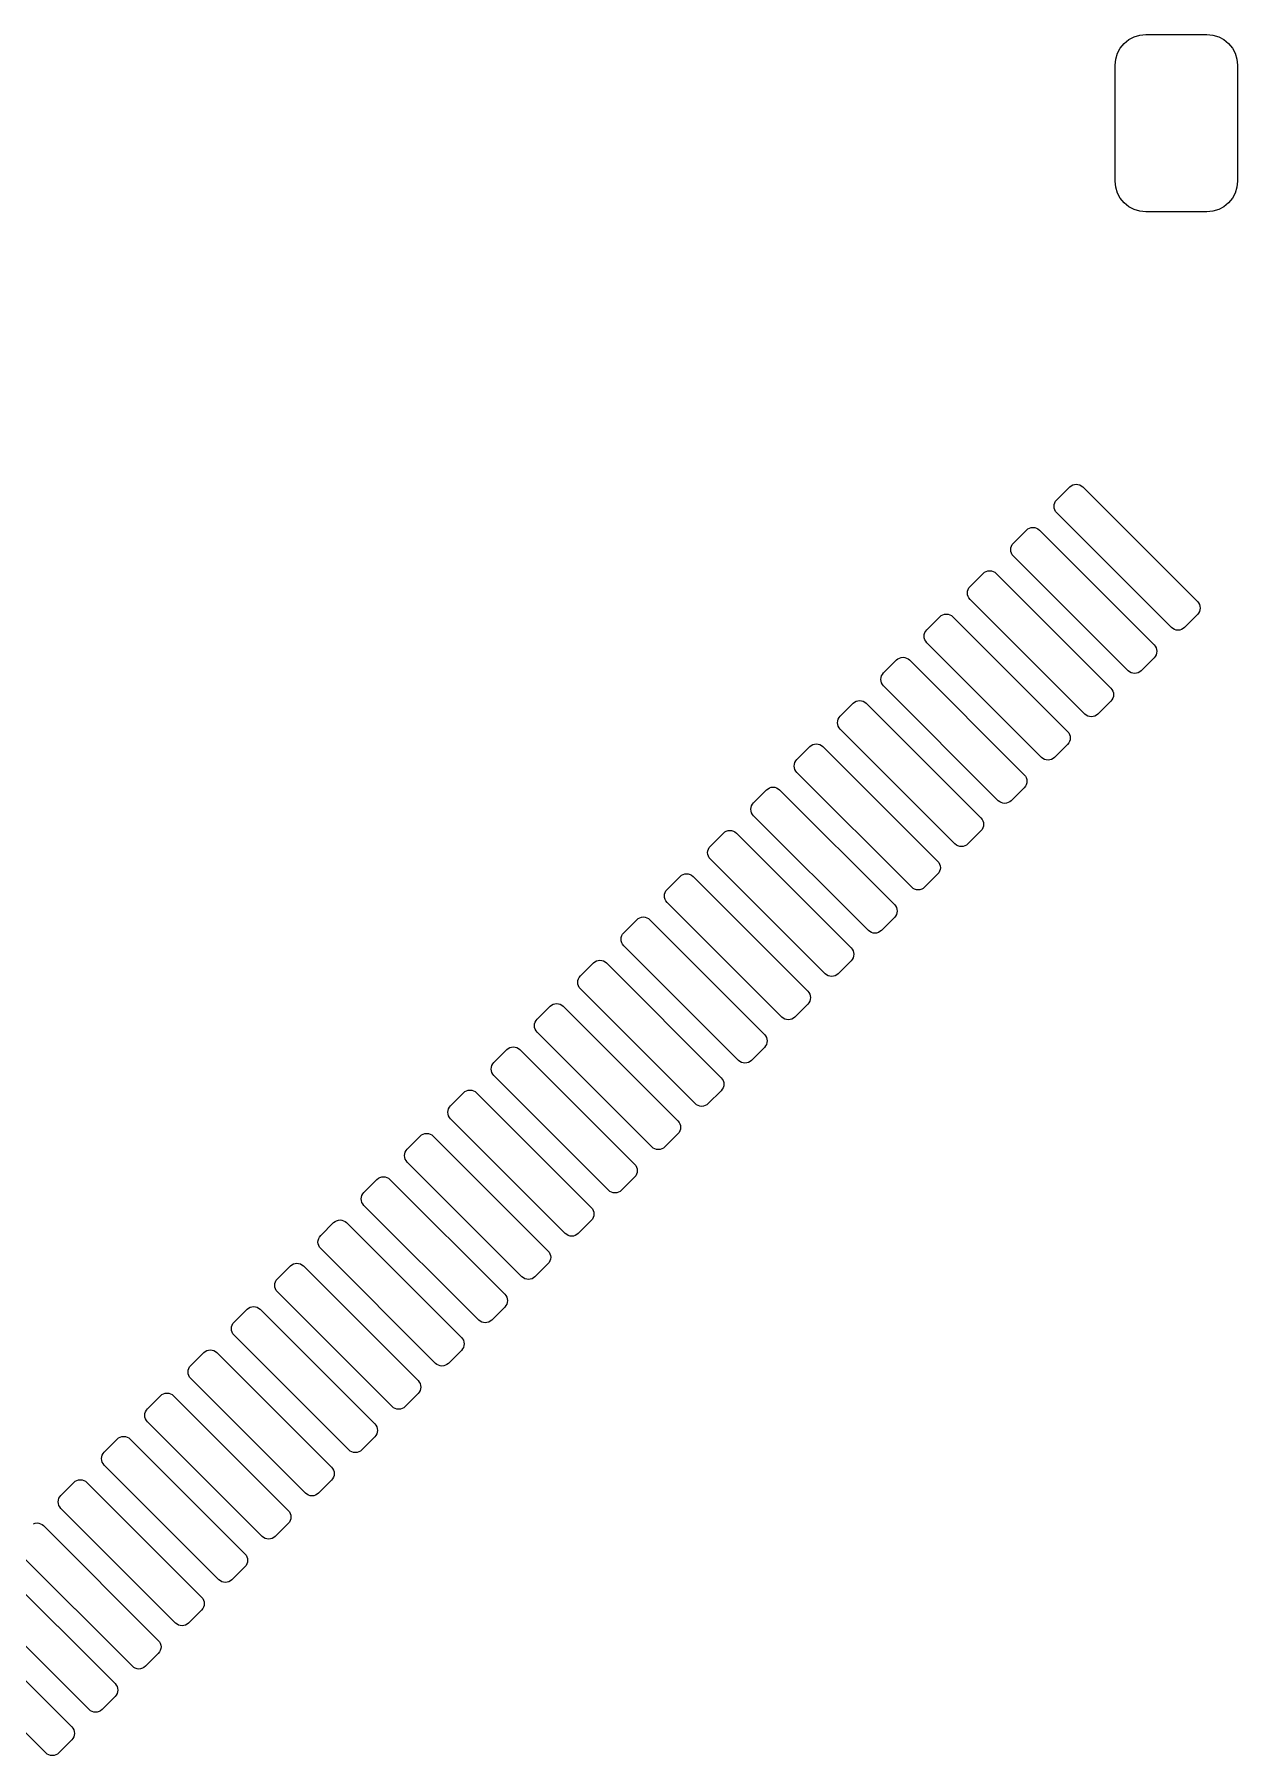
# Model space of a CAD drawing. Extents: x -21.7 to 6.2, y -6.5 to -0.8.
# Drawn here: x 3.935 to 4.322, y -1.985 to -1.431 of the extents above; entities that cross this region are included whole.
import ezdxf

# ---------------------------------------------------------------- set-up
doc = ezdxf.new("R2010")
doc.units = 0
doc.header["$MEASUREMENT"] = 0
doc.layers.add('BLACK', color=7, linetype='Continuous')

msp = doc.modelspace()

# ---------------------------------------------------------------- linework, layer by layer
at = {"layer": 'BLACK', "linetype": 'Continuous'}
for p, q in [((4.2858, -1.43434), (4.28729, -1.43312)), ((4.28729, -1.43312), (4.28899, -1.43221)), ((4.28899, -1.43221), (4.29084, -1.43165)), ((4.29084, -1.43165), (4.29276, -1.43146)), ((4.29276, -1.43146), (4.31244, -1.43146)), ((4.31244, -1.43146), (4.31436, -1.43165)), ((4.31436, -1.43165), (4.31621, -1.43221)), ((4.31621, -1.43221), (4.31791, -1.43312)), ((4.31791, -1.43312), (4.3194, -1.43434)), ((4.2831, -1.43938), (4.28366, -1.43753)), ((4.28366, -1.43753), (4.28457, -1.43583)), ((4.28457, -1.43583), (4.2858, -1.43434)), ((4.3194, -1.43434), (4.32062, -1.43583)), ((4.32062, -1.43583), (4.32153, -1.43753)), ((4.32153, -1.43753), (4.32209, -1.43938)), ((4.28291, -1.4413), (4.2831, -1.43938)), ((4.28291, -1.4787), (4.28291, -1.4413)), ((4.32209, -1.43938), (4.32228, -1.4413)), ((4.32228, -1.4413), (4.32228, -1.4787)), ((4.2831, -1.48062), (4.28291, -1.4787)), ((4.28366, -1.48247), (4.2831, -1.48062)), ((4.28457, -1.48417), (4.28366, -1.48247)), ((4.32153, -1.48247), (4.32062, -1.48417)), ((4.32209, -1.48062), (4.32153, -1.48247)), ((4.32228, -1.4787), (4.32209, -1.48062)), ((4.2858, -1.48566), (4.28457, -1.48417)), ((4.28729, -1.48688), (4.2858, -1.48566)), ((4.28899, -1.48779), (4.28729, -1.48688)), ((4.29084, -1.48835), (4.28899, -1.48779)), ((4.29276, -1.48854), (4.29084, -1.48835)), ((4.31244, -1.48854), (4.29276, -1.48854)), ((4.31436, -1.48835), (4.31244, -1.48854)), ((4.31621, -1.48779), (4.31436, -1.48835)), ((4.31791, -1.48688), (4.31621, -1.48779)), ((4.3194, -1.48566), (4.31791, -1.48688)), ((4.32062, -1.48417), (4.3194, -1.48566)), ((4.26414, -1.58114), (4.26831, -1.57696)), ((4.26831, -1.57696), (4.26876, -1.57659)), ((4.26876, -1.57659), (4.26927, -1.57632)), ((4.26927, -1.57632), (4.26983, -1.57615)), ((4.26983, -1.57615), (4.2704, -1.57609)), ((4.2704, -1.57609), (4.27098, -1.57615)), ((4.27098, -1.57615), (4.27153, -1.57632)), ((4.27153, -1.57632), (4.27204, -1.57659)), ((4.27204, -1.57659), (4.27249, -1.57696)), ((4.27249, -1.57696), (4.30938, -1.61385)), ((4.26327, -1.58322), (4.26333, -1.58265)), ((4.26333, -1.58265), (4.2635, -1.58209)), ((4.2635, -1.58209), (4.26377, -1.58158)), ((4.26377, -1.58158), (4.26414, -1.58114)), ((4.26333, -1.5838), (4.26327, -1.58322)), ((4.2635, -1.58435), (4.26333, -1.5838)), ((4.26377, -1.58486), (4.2635, -1.58435)), ((4.26414, -1.58531), (4.26377, -1.58486)), ((4.30103, -1.6222), (4.26414, -1.58531)), ((4.25022, -1.59505), (4.2544, -1.59088)), ((4.2544, -1.59088), (4.25484, -1.59051)), ((4.25484, -1.59051), (4.25535, -1.59024)), ((4.25535, -1.59024), (4.25591, -1.59007)), ((4.25591, -1.59007), (4.25648, -1.59001)), ((4.25648, -1.59001), (4.25706, -1.59007)), ((4.25706, -1.59007), (4.25761, -1.59024)), ((4.25761, -1.59024), (4.25812, -1.59051)), ((4.25812, -1.59051), (4.25857, -1.59088)), ((4.25857, -1.59088), (4.29546, -1.62777)), ((4.24935, -1.59714), (4.24941, -1.59657)), ((4.24941, -1.59772), (4.24935, -1.59714)), ((4.24941, -1.59657), (4.24958, -1.59601)), ((4.24958, -1.59827), (4.24941, -1.59772)), ((4.24958, -1.59601), (4.24985, -1.5955)), ((4.24985, -1.59878), (4.24958, -1.59827)), ((4.24985, -1.5955), (4.25022, -1.59505)), ((4.25022, -1.59923), (4.24985, -1.59878)), ((4.28711, -1.63612), (4.25022, -1.59923)), ((4.2363, -1.60897), (4.24048, -1.6048)), ((4.24048, -1.6048), (4.24092, -1.60443)), ((4.24092, -1.60443), (4.24143, -1.60416)), ((4.24143, -1.60416), (4.24199, -1.60399)), ((4.24199, -1.60399), (4.24256, -1.60393)), ((4.24256, -1.60393), (4.24314, -1.60399)), ((4.24314, -1.60399), (4.24369, -1.60416)), ((4.24369, -1.60416), (4.2442, -1.60443)), ((4.2442, -1.60443), (4.24465, -1.6048)), ((4.24465, -1.6048), (4.28154, -1.64168)), ((4.23544, -1.61106), (4.23549, -1.61049)), ((4.23549, -1.61049), (4.23566, -1.60993)), ((4.23566, -1.60993), (4.23593, -1.60942)), ((4.23593, -1.60942), (4.2363, -1.60897)), ((4.23549, -1.61164), (4.23544, -1.61106)), ((4.23566, -1.61219), (4.23549, -1.61164)), ((4.23593, -1.6127), (4.23566, -1.61219)), ((4.2363, -1.61315), (4.23593, -1.6127)), ((4.27319, -1.65004), (4.2363, -1.61315)), ((4.30938, -1.61385), (4.30974, -1.61429)), ((4.30974, -1.61429), (4.31002, -1.6148)), ((4.31002, -1.6148), (4.31019, -1.61536)), ((4.31019, -1.61536), (4.31024, -1.61593)), ((4.31024, -1.61593), (4.31019, -1.61651)), ((4.22238, -1.62289), (4.22656, -1.61872)), ((4.22656, -1.61872), (4.227, -1.61835)), ((4.227, -1.61835), (4.22751, -1.61808)), ((4.22751, -1.61808), (4.22807, -1.61791)), ((4.22807, -1.61791), (4.22864, -1.61785)), ((4.22864, -1.61785), (4.22922, -1.61791)), ((4.22922, -1.61791), (4.22977, -1.61808)), ((4.22977, -1.61808), (4.23029, -1.61835)), ((4.23029, -1.61835), (4.23073, -1.61872)), ((4.23073, -1.61872), (4.26762, -1.6556)), ((4.30938, -1.61802), (4.3052, -1.6222)), ((4.30974, -1.61757), (4.30938, -1.61802)), ((4.31002, -1.61706), (4.30974, -1.61757)), ((4.31019, -1.61651), (4.31002, -1.61706)), ((4.22152, -1.62498), (4.22157, -1.62441)), ((4.22157, -1.62556), (4.22152, -1.62498)), ((4.22157, -1.62441), (4.22174, -1.62385)), ((4.22174, -1.62611), (4.22157, -1.62556)), ((4.22174, -1.62385), (4.22201, -1.62334)), ((4.22201, -1.62662), (4.22174, -1.62611)), ((4.22201, -1.62334), (4.22238, -1.62289)), ((4.22238, -1.62707), (4.22201, -1.62662)), ((4.25927, -1.66396), (4.22238, -1.62707)), ((4.30147, -1.62256), (4.30103, -1.6222)), ((4.30198, -1.62284), (4.30147, -1.62256)), ((4.30254, -1.62301), (4.30198, -1.62284)), ((4.30311, -1.62306), (4.30254, -1.62301)), ((4.30369, -1.62301), (4.30311, -1.62306)), ((4.30424, -1.62284), (4.30369, -1.62301)), ((4.30475, -1.62256), (4.30424, -1.62284)), ((4.3052, -1.6222), (4.30475, -1.62256)), ((4.20846, -1.63681), (4.21264, -1.63264)), ((4.21264, -1.63264), (4.21308, -1.63227)), ((4.21308, -1.63227), (4.2136, -1.632)), ((4.2136, -1.632), (4.21415, -1.63183)), ((4.21415, -1.63183), (4.21473, -1.63177)), ((4.21473, -1.63177), (4.2153, -1.63183)), ((4.2153, -1.63183), (4.21586, -1.632)), ((4.21586, -1.632), (4.21637, -1.63227)), ((4.21637, -1.63227), (4.21681, -1.63264)), ((4.21681, -1.63264), (4.2537, -1.66952)), ((4.29546, -1.63194), (4.29128, -1.63612)), ((4.29546, -1.62777), (4.29583, -1.62821)), ((4.29583, -1.63149), (4.29546, -1.63194)), ((4.29583, -1.62821), (4.2961, -1.62872)), ((4.2961, -1.63098), (4.29583, -1.63149)), ((4.2961, -1.62872), (4.29627, -1.62928)), ((4.29627, -1.63043), (4.2961, -1.63098)), ((4.29627, -1.62928), (4.29632, -1.62985)), ((4.29632, -1.62985), (4.29627, -1.63043)), ((4.2076, -1.6389), (4.20765, -1.63832)), ((4.20765, -1.63832), (4.20782, -1.63777)), ((4.20782, -1.63777), (4.20809, -1.63726)), ((4.20809, -1.63726), (4.20846, -1.63681)), ((4.28755, -1.63648), (4.28711, -1.63612)), ((4.28806, -1.63676), (4.28755, -1.63648)), ((4.28862, -1.63692), (4.28806, -1.63676)), ((4.28919, -1.63698), (4.28862, -1.63692)), ((4.28977, -1.63692), (4.28919, -1.63698)), ((4.29032, -1.63676), (4.28977, -1.63692)), ((4.29083, -1.63648), (4.29032, -1.63676)), ((4.29128, -1.63612), (4.29083, -1.63648)), ((4.20765, -1.63948), (4.2076, -1.6389)), ((4.20782, -1.64003), (4.20765, -1.63948)), ((4.20809, -1.64054), (4.20782, -1.64003)), ((4.20846, -1.64099), (4.20809, -1.64054)), ((4.24535, -1.67788), (4.20846, -1.64099)), ((4.28154, -1.64168), (4.28191, -1.64213)), ((4.28191, -1.64213), (4.28218, -1.64264)), ((4.28218, -1.64264), (4.28235, -1.6432)), ((4.28235, -1.6432), (4.2824, -1.64377)), ((4.2824, -1.64377), (4.28235, -1.64435)), ((4.19454, -1.65073), (4.19872, -1.64656)), ((4.19872, -1.64656), (4.19917, -1.64619)), ((4.19917, -1.64619), (4.19968, -1.64592)), ((4.19968, -1.64592), (4.20023, -1.64575)), ((4.20023, -1.64575), (4.20081, -1.64569)), ((4.20081, -1.64569), (4.20138, -1.64575)), ((4.20138, -1.64575), (4.20194, -1.64592)), ((4.20194, -1.64592), (4.20245, -1.64619)), ((4.20245, -1.64619), (4.20289, -1.64656)), ((4.20289, -1.64656), (4.23978, -1.68344)), ((4.28154, -1.64586), (4.27736, -1.65004)), ((4.28191, -1.64541), (4.28154, -1.64586)), ((4.28218, -1.6449), (4.28191, -1.64541)), ((4.28235, -1.64435), (4.28218, -1.6449)), ((4.19368, -1.65282), (4.19373, -1.65224)), ((4.19373, -1.6534), (4.19368, -1.65282)), ((4.19373, -1.65224), (4.1939, -1.65169)), ((4.1939, -1.65395), (4.19373, -1.6534)), ((4.1939, -1.65169), (4.19417, -1.65118)), ((4.19417, -1.65446), (4.1939, -1.65395)), ((4.19417, -1.65118), (4.19454, -1.65073)), ((4.19454, -1.65491), (4.19417, -1.65446)), ((4.23143, -1.69179), (4.19454, -1.65491)), ((4.27363, -1.6504), (4.27319, -1.65004)), ((4.27414, -1.65068), (4.27363, -1.6504)), ((4.2747, -1.65084), (4.27414, -1.65068)), ((4.27527, -1.6509), (4.2747, -1.65084)), ((4.27585, -1.65084), (4.27527, -1.6509)), ((4.2764, -1.65068), (4.27585, -1.65084)), ((4.27692, -1.6504), (4.2764, -1.65068)), ((4.27736, -1.65004), (4.27692, -1.6504)), ((4.18062, -1.66465), (4.1848, -1.66048)), ((4.1848, -1.66048), (4.18525, -1.66011)), ((4.18525, -1.66011), (4.18576, -1.65984)), ((4.18576, -1.65984), (4.18631, -1.65967)), ((4.18631, -1.65967), (4.18689, -1.65961)), ((4.18689, -1.65961), (4.18746, -1.65967)), ((4.18746, -1.65967), (4.18802, -1.65984)), ((4.18802, -1.65984), (4.18853, -1.66011)), ((4.18853, -1.66011), (4.18897, -1.66048)), ((4.18897, -1.66048), (4.22586, -1.69736)), ((4.26762, -1.65978), (4.26344, -1.66396)), ((4.26762, -1.6556), (4.26799, -1.65605)), ((4.26799, -1.65933), (4.26762, -1.65978)), ((4.26799, -1.65605), (4.26826, -1.65656)), ((4.26826, -1.65882), (4.26799, -1.65933)), ((4.26826, -1.65656), (4.26843, -1.65712)), ((4.26843, -1.65827), (4.26826, -1.65882)), ((4.26843, -1.65712), (4.26848, -1.65769)), ((4.26848, -1.65769), (4.26843, -1.65827)), ((4.17981, -1.66616), (4.17998, -1.66561)), ((4.17998, -1.66561), (4.18026, -1.6651)), ((4.18026, -1.6651), (4.18062, -1.66465)), ((4.25971, -1.66432), (4.25927, -1.66396)), ((4.26023, -1.6646), (4.25971, -1.66432)), ((4.26078, -1.66476), (4.26023, -1.6646)), ((4.26136, -1.66482), (4.26078, -1.66476)), ((4.26193, -1.66476), (4.26136, -1.66482)), ((4.26249, -1.6646), (4.26193, -1.66476)), ((4.263, -1.66432), (4.26249, -1.6646)), ((4.26344, -1.66396), (4.263, -1.66432)), ((4.17976, -1.66674), (4.17981, -1.66616)), ((4.17981, -1.66732), (4.17976, -1.66674)), ((4.17998, -1.66787), (4.17981, -1.66732)), ((4.18026, -1.66838), (4.17998, -1.66787)), ((4.18062, -1.66883), (4.18026, -1.66838)), ((4.21751, -1.70571), (4.18062, -1.66883)), ((4.2537, -1.66952), (4.25407, -1.66997)), ((4.25407, -1.66997), (4.25434, -1.67048)), ((4.25434, -1.67048), (4.25451, -1.67104)), ((4.25451, -1.67104), (4.25456, -1.67161)), ((4.1667, -1.67857), (4.17088, -1.6744)), ((4.17088, -1.6744), (4.17133, -1.67403)), ((4.17133, -1.67403), (4.17184, -1.67376)), ((4.17184, -1.67376), (4.17239, -1.67359)), ((4.17239, -1.67359), (4.17297, -1.67353)), ((4.17297, -1.67353), (4.17354, -1.67359)), ((4.17354, -1.67359), (4.1741, -1.67376)), ((4.1741, -1.67376), (4.17461, -1.67403)), ((4.17461, -1.67403), (4.17505, -1.6744)), ((4.17505, -1.6744), (4.21194, -1.71128)), ((4.2537, -1.6737), (4.24952, -1.67788)), ((4.25407, -1.67325), (4.2537, -1.6737)), ((4.25434, -1.67274), (4.25407, -1.67325)), ((4.25451, -1.67219), (4.25434, -1.67274)), ((4.25456, -1.67161), (4.25451, -1.67219)), ((4.16584, -1.68066), (4.1659, -1.68008)), ((4.1659, -1.68124), (4.16584, -1.68066)), ((4.1659, -1.68008), (4.16606, -1.67953)), ((4.16606, -1.68179), (4.1659, -1.68124)), ((4.16606, -1.67953), (4.16634, -1.67902)), ((4.16634, -1.6823), (4.16606, -1.68179)), ((4.16634, -1.67902), (4.1667, -1.67857)), ((4.1667, -1.68275), (4.16634, -1.6823)), ((4.2458, -1.67824), (4.24535, -1.67788)), ((4.24631, -1.67852), (4.2458, -1.67824)), ((4.24686, -1.67868), (4.24631, -1.67852)), ((4.24744, -1.67874), (4.24686, -1.67868)), ((4.24801, -1.67868), (4.24744, -1.67874)), ((4.24857, -1.67852), (4.24801, -1.67868)), ((4.24908, -1.67824), (4.24857, -1.67852)), ((4.24952, -1.67788), (4.24908, -1.67824)), ((4.15696, -1.68831), (4.15741, -1.68795)), ((4.15741, -1.68795), (4.15792, -1.68767)), ((4.15792, -1.68767), (4.15847, -1.68751)), ((4.15847, -1.68751), (4.15905, -1.68745)), ((4.15905, -1.68745), (4.15962, -1.68751)), ((4.15962, -1.68751), (4.16018, -1.68767)), ((4.16018, -1.68767), (4.16069, -1.68795)), ((4.16069, -1.68795), (4.16114, -1.68831)), ((4.20359, -1.71963), (4.1667, -1.68275)), ((4.23978, -1.68762), (4.2356, -1.69179)), ((4.23978, -1.68344), (4.24015, -1.68389)), ((4.24015, -1.68717), (4.23978, -1.68762)), ((4.24015, -1.68389), (4.24042, -1.6844)), ((4.24042, -1.68666), (4.24015, -1.68717)), ((4.24042, -1.6844), (4.24059, -1.68495)), ((4.24059, -1.68611), (4.24042, -1.68666)), ((4.24059, -1.68495), (4.24064, -1.68553)), ((4.24064, -1.68553), (4.24059, -1.68611)), ((4.15198, -1.694), (4.15214, -1.69345)), ((4.15214, -1.69345), (4.15242, -1.69294)), ((4.15242, -1.69294), (4.15278, -1.69249)), ((4.15278, -1.69249), (4.15696, -1.68831)), ((4.16114, -1.68831), (4.19802, -1.7252)), ((4.23188, -1.69216), (4.23143, -1.69179)), ((4.23239, -1.69243), (4.23188, -1.69216)), ((4.23294, -1.6926), (4.23239, -1.69243)), ((4.23352, -1.69266), (4.23294, -1.6926)), ((4.23409, -1.6926), (4.23352, -1.69266)), ((4.23465, -1.69243), (4.23409, -1.6926)), ((4.23516, -1.69216), (4.23465, -1.69243)), ((4.2356, -1.69179), (4.23516, -1.69216)), ((4.15192, -1.69458), (4.15198, -1.694)), ((4.15198, -1.69515), (4.15192, -1.69458)), ((4.15214, -1.69571), (4.15198, -1.69515)), ((4.15242, -1.69622), (4.15214, -1.69571)), ((4.15278, -1.69667), (4.15242, -1.69622)), ((4.18967, -1.73355), (4.15278, -1.69667)), ((4.22586, -1.69736), (4.22623, -1.69781)), ((4.22623, -1.69781), (4.2265, -1.69832)), ((4.2265, -1.69832), (4.22667, -1.69887)), ((4.22667, -1.69887), (4.22673, -1.69945)), ((4.13886, -1.70641), (4.14304, -1.70223)), ((4.14304, -1.70223), (4.14349, -1.70187)), ((4.14349, -1.70187), (4.144, -1.70159)), ((4.144, -1.70159), (4.14455, -1.70143)), ((4.14455, -1.70143), (4.14513, -1.70137)), ((4.14513, -1.70137), (4.1457, -1.70143)), ((4.1457, -1.70143), (4.14626, -1.70159)), ((4.14626, -1.70159), (4.14677, -1.70187)), ((4.14677, -1.70187), (4.14722, -1.70223)), ((4.14722, -1.70223), (4.1841, -1.73912)), ((4.22586, -1.70154), (4.22168, -1.70571)), ((4.22623, -1.70109), (4.22586, -1.70154)), ((4.2265, -1.70058), (4.22623, -1.70109)), ((4.22667, -1.70003), (4.2265, -1.70058)), ((4.22673, -1.69945), (4.22667, -1.70003)), ((4.138, -1.7085), (4.13806, -1.70792)), ((4.13806, -1.70907), (4.138, -1.7085)), ((4.13806, -1.70792), (4.13822, -1.70737)), ((4.13822, -1.70963), (4.13806, -1.70907)), ((4.13822, -1.70737), (4.1385, -1.70686)), ((4.1385, -1.71014), (4.13822, -1.70963)), ((4.1385, -1.70686), (4.13886, -1.70641)), ((4.13886, -1.71059), (4.1385, -1.71014)), ((4.21796, -1.70608), (4.21751, -1.70571)), ((4.21847, -1.70635), (4.21796, -1.70608)), ((4.21902, -1.70652), (4.21847, -1.70635)), ((4.2196, -1.70658), (4.21902, -1.70652)), ((4.22017, -1.70652), (4.2196, -1.70658)), ((4.22073, -1.70635), (4.22017, -1.70652)), ((4.22124, -1.70608), (4.22073, -1.70635)), ((4.22168, -1.70571), (4.22124, -1.70608)), ((4.12912, -1.71615), (4.12957, -1.71579)), ((4.12957, -1.71579), (4.13008, -1.71551)), ((4.13008, -1.71551), (4.13063, -1.71535)), ((4.13063, -1.71535), (4.13121, -1.71529)), ((4.13121, -1.71529), (4.13178, -1.71535)), ((4.13178, -1.71535), (4.13234, -1.71551)), ((4.13234, -1.71551), (4.13285, -1.71579)), ((4.13285, -1.71579), (4.1333, -1.71615)), ((4.17575, -1.74747), (4.13886, -1.71059)), ((4.21194, -1.71546), (4.20777, -1.71963)), ((4.21194, -1.71128), (4.21231, -1.71173)), ((4.21231, -1.71501), (4.21194, -1.71546)), ((4.21231, -1.71173), (4.21258, -1.71224)), ((4.21258, -1.7145), (4.21231, -1.71501)), ((4.21258, -1.71224), (4.21275, -1.71279)), ((4.21275, -1.71395), (4.21258, -1.7145)), ((4.21275, -1.71279), (4.21281, -1.71337)), ((4.21281, -1.71337), (4.21275, -1.71395)), ((4.12414, -1.72184), (4.1243, -1.72129)), ((4.1243, -1.72129), (4.12458, -1.72078)), ((4.12458, -1.72078), (4.12494, -1.72033)), ((4.12494, -1.72033), (4.12912, -1.71615)), ((4.1333, -1.71615), (4.17018, -1.75304)), ((4.20404, -1.72), (4.20359, -1.71963)), ((4.20455, -1.72027), (4.20404, -1.72)), ((4.2051, -1.72044), (4.20455, -1.72027)), ((4.20568, -1.7205), (4.2051, -1.72044)), ((4.20625, -1.72044), (4.20568, -1.7205)), ((4.20681, -1.72027), (4.20625, -1.72044)), ((4.20732, -1.72), (4.20681, -1.72027)), ((4.20777, -1.71963), (4.20732, -1.72)), ((4.12408, -1.72242), (4.12414, -1.72184)), ((4.12414, -1.72299), (4.12408, -1.72242)), ((4.1243, -1.72355), (4.12414, -1.72299)), ((4.12458, -1.72406), (4.1243, -1.72355)), ((4.12494, -1.72451), (4.12458, -1.72406)), ((4.16183, -1.76139), (4.12494, -1.72451)), ((4.19802, -1.7252), (4.19839, -1.72565)), ((4.19839, -1.72565), (4.19866, -1.72616)), ((4.19866, -1.72616), (4.19883, -1.72671)), ((4.19883, -1.72671), (4.19889, -1.72729)), ((4.11103, -1.73425), (4.1152, -1.73007)), ((4.1152, -1.73007), (4.11565, -1.72971)), ((4.11565, -1.72971), (4.11616, -1.72943)), ((4.11616, -1.72943), (4.11671, -1.72926)), ((4.11671, -1.72926), (4.11729, -1.72921)), ((4.11729, -1.72921), (4.11787, -1.72926)), ((4.11787, -1.72926), (4.11842, -1.72943)), ((4.11842, -1.72943), (4.11893, -1.72971)), ((4.11893, -1.72971), (4.11938, -1.73007)), ((4.11938, -1.73007), (4.15626, -1.76696)), ((4.19802, -1.72938), (4.19385, -1.73355)), ((4.19839, -1.72893), (4.19802, -1.72938)), ((4.19866, -1.72842), (4.19839, -1.72893)), ((4.19883, -1.72787), (4.19866, -1.72842)), ((4.19889, -1.72729), (4.19883, -1.72787)), ((4.11016, -1.73634), (4.11022, -1.73576)), ((4.11022, -1.73691), (4.11016, -1.73634)), ((4.11022, -1.73576), (4.11039, -1.73521)), ((4.11039, -1.73747), (4.11022, -1.73691)), ((4.11039, -1.73521), (4.11066, -1.7347)), ((4.11066, -1.73798), (4.11039, -1.73747)), ((4.11066, -1.7347), (4.11103, -1.73425)), ((4.11103, -1.73842), (4.11066, -1.73798)), ((4.19012, -1.73392), (4.18967, -1.73355)), ((4.19063, -1.73419), (4.19012, -1.73392)), ((4.19118, -1.73436), (4.19063, -1.73419)), ((4.19176, -1.73442), (4.19118, -1.73436)), ((4.19233, -1.73436), (4.19176, -1.73442)), ((4.19289, -1.73419), (4.19233, -1.73436)), ((4.1934, -1.73392), (4.19289, -1.73419)), ((4.19385, -1.73355), (4.1934, -1.73392)), ((4.10173, -1.74363), (4.10224, -1.74335)), ((4.10224, -1.74335), (4.10279, -1.74318)), ((4.10279, -1.74318), (4.10337, -1.74313)), ((4.10337, -1.74313), (4.10395, -1.74318)), ((4.10395, -1.74318), (4.1045, -1.74335)), ((4.1045, -1.74335), (4.10501, -1.74363)), ((4.14791, -1.77531), (4.11103, -1.73842)), ((4.1841, -1.7433), (4.17993, -1.74747)), ((4.1841, -1.73912), (4.18447, -1.73957)), ((4.18447, -1.74285), (4.1841, -1.7433)), ((4.18447, -1.73957), (4.18474, -1.74008)), ((4.18474, -1.74234), (4.18447, -1.74285)), ((4.18474, -1.74008), (4.18491, -1.74063)), ((4.18491, -1.74178), (4.18474, -1.74234)), ((4.18491, -1.74063), (4.18497, -1.74121)), ((4.18497, -1.74121), (4.18491, -1.74178)), ((4.09647, -1.74913), (4.09674, -1.74862)), ((4.09674, -1.74862), (4.09711, -1.74817)), ((4.09711, -1.74817), (4.10128, -1.74399)), ((4.10128, -1.74399), (4.10173, -1.74363)), ((4.10501, -1.74363), (4.10546, -1.74399)), ((4.10546, -1.74399), (4.14234, -1.78088)), ((4.1762, -1.74784), (4.17575, -1.74747)), ((4.17671, -1.74811), (4.1762, -1.74784)), ((4.17726, -1.74828), (4.17671, -1.74811)), ((4.17784, -1.74834), (4.17726, -1.74828)), ((4.17841, -1.74828), (4.17784, -1.74834)), ((4.17897, -1.74811), (4.17841, -1.74828)), ((4.17948, -1.74784), (4.17897, -1.74811)), ((4.17993, -1.74747), (4.17948, -1.74784)), ((4.09624, -1.75026), (4.0963, -1.74968)), ((4.0963, -1.75083), (4.09624, -1.75026)), ((4.0963, -1.74968), (4.09647, -1.74913)), ((4.09647, -1.75139), (4.0963, -1.75083)), ((4.09674, -1.7519), (4.09647, -1.75139)), ((4.09711, -1.75234), (4.09674, -1.7519)), ((4.13399, -1.78923), (4.09711, -1.75234)), ((4.17018, -1.75304), (4.17055, -1.75349)), ((4.17055, -1.75349), (4.17082, -1.754)), ((4.17082, -1.754), (4.17099, -1.75455)), ((4.17099, -1.75455), (4.17105, -1.75513)), ((4.08319, -1.76209), (4.08736, -1.75791)), ((4.08736, -1.75791), (4.08781, -1.75754)), ((4.08781, -1.75754), (4.08832, -1.75727)), ((4.08832, -1.75727), (4.08887, -1.7571)), ((4.08887, -1.7571), (4.08945, -1.75705)), ((4.08945, -1.75705), (4.09003, -1.7571)), ((4.09003, -1.7571), (4.09058, -1.75727)), ((4.09058, -1.75727), (4.09109, -1.75754)), ((4.09109, -1.75754), (4.09154, -1.75791)), ((4.09154, -1.75791), (4.12842, -1.7948)), ((4.17018, -1.75722), (4.16601, -1.76139)), ((4.17055, -1.75677), (4.17018, -1.75722)), ((4.17082, -1.75626), (4.17055, -1.75677)), ((4.17099, -1.7557), (4.17082, -1.75626)), ((4.17105, -1.75513), (4.17099, -1.7557)), ((4.08232, -1.76418), (4.08238, -1.7636)), ((4.08238, -1.76475), (4.08232, -1.76418)), ((4.08238, -1.7636), (4.08255, -1.76305)), ((4.08255, -1.76531), (4.08238, -1.76475)), ((4.08255, -1.76305), (4.08282, -1.76254)), ((4.08282, -1.76582), (4.08255, -1.76531)), ((4.08282, -1.76254), (4.08319, -1.76209)), ((4.16228, -1.76176), (4.16183, -1.76139)), ((4.16279, -1.76203), (4.16228, -1.76176)), ((4.16334, -1.7622), (4.16279, -1.76203)), ((4.16392, -1.76226), (4.16334, -1.7622)), ((4.1645, -1.7622), (4.16392, -1.76226)), ((4.16505, -1.76203), (4.1645, -1.7622)), ((4.16556, -1.76176), (4.16505, -1.76203)), ((4.16601, -1.76139), (4.16556, -1.76176)), ((4.07389, -1.77146), (4.0744, -1.77119)), ((4.0744, -1.77119), (4.07495, -1.77102)), ((4.07495, -1.77102), (4.07553, -1.77097)), ((4.07553, -1.77097), (4.07611, -1.77102)), ((4.07611, -1.77102), (4.07666, -1.77119)), ((4.07666, -1.77119), (4.07717, -1.77146)), ((4.08319, -1.76626), (4.08282, -1.76582)), ((4.12007, -1.80315), (4.08319, -1.76626)), ((4.15626, -1.77114), (4.15209, -1.77531)), ((4.15626, -1.76696), (4.15663, -1.76741)), ((4.15663, -1.77069), (4.15626, -1.77114)), ((4.15663, -1.76741), (4.1569, -1.76792)), ((4.1569, -1.77018), (4.15663, -1.77069)), ((4.1569, -1.76792), (4.15707, -1.76847)), ((4.15707, -1.76962), (4.1569, -1.77018)), ((4.15707, -1.76847), (4.15713, -1.76905)), ((4.15713, -1.76905), (4.15707, -1.76962)), ((4.06863, -1.77696), (4.0689, -1.77645)), ((4.0689, -1.77645), (4.06927, -1.77601)), ((4.06927, -1.77601), (4.07344, -1.77183)), ((4.07344, -1.77183), (4.07389, -1.77146)), ((4.07717, -1.77146), (4.07762, -1.77183)), ((4.07762, -1.77183), (4.11451, -1.80872)), ((4.14836, -1.77568), (4.14791, -1.77531)), ((4.14887, -1.77595), (4.14836, -1.77568)), ((4.14942, -1.77612), (4.14887, -1.77595)), ((4.15, -1.77618), (4.14942, -1.77612)), ((4.15058, -1.77612), (4.15, -1.77618)), ((4.15113, -1.77595), (4.15058, -1.77612)), ((4.15164, -1.77568), (4.15113, -1.77595)), ((4.15209, -1.77531), (4.15164, -1.77568)), ((4.0684, -1.77809), (4.06846, -1.77752)), ((4.06846, -1.77867), (4.0684, -1.77809)), ((4.06846, -1.77752), (4.06863, -1.77696)), ((4.06863, -1.77922), (4.06846, -1.77867)), ((4.0689, -1.77974), (4.06863, -1.77922)), ((4.06927, -1.78018), (4.0689, -1.77974)), ((4.10615, -1.81707), (4.06927, -1.78018)), ((4.14234, -1.78088), (4.14271, -1.78133)), ((4.14271, -1.78133), (4.14298, -1.78184)), ((4.14298, -1.78184), (4.14315, -1.78239)), ((4.05535, -1.78993), (4.05952, -1.78575)), ((4.05952, -1.78575), (4.05997, -1.78538)), ((4.05997, -1.78538), (4.06048, -1.78511)), ((4.06048, -1.78511), (4.06104, -1.78494)), ((4.06104, -1.78494), (4.06161, -1.78489)), ((4.06161, -1.78489), (4.06219, -1.78494)), ((4.06219, -1.78494), (4.06274, -1.78511)), ((4.06274, -1.78511), (4.06325, -1.78538)), ((4.06325, -1.78538), (4.0637, -1.78575)), ((4.0637, -1.78575), (4.10059, -1.82264)), ((4.14234, -1.78505), (4.13817, -1.78923)), ((4.14271, -1.78461), (4.14234, -1.78505)), ((4.14298, -1.7841), (4.14271, -1.78461)), ((4.14315, -1.78354), (4.14298, -1.7841)), ((4.14315, -1.78239), (4.14321, -1.78297)), ((4.14321, -1.78297), (4.14315, -1.78354)), ((4.05448, -1.79201), (4.05454, -1.79144)), ((4.05454, -1.79259), (4.05448, -1.79201)), ((4.05454, -1.79144), (4.05471, -1.79088)), ((4.05471, -1.79314), (4.05454, -1.79259)), ((4.05471, -1.79088), (4.05498, -1.79037)), ((4.05498, -1.79365), (4.05471, -1.79314)), ((4.05498, -1.79037), (4.05535, -1.78993)), ((4.13444, -1.7896), (4.13399, -1.78923)), ((4.13495, -1.78987), (4.13444, -1.7896)), ((4.1355, -1.79004), (4.13495, -1.78987)), ((4.13608, -1.7901), (4.1355, -1.79004)), ((4.13666, -1.79004), (4.13608, -1.7901)), ((4.13721, -1.78987), (4.13666, -1.79004)), ((4.13772, -1.7896), (4.13721, -1.78987)), ((4.13817, -1.78923), (4.13772, -1.7896)), ((4.04656, -1.79903), (4.04712, -1.79886)), ((4.04712, -1.79886), (4.04769, -1.79881)), ((4.04769, -1.79881), (4.04827, -1.79886)), ((4.04827, -1.79886), (4.04882, -1.79903)), ((4.05535, -1.7941), (4.05498, -1.79365)), ((4.09223, -1.83099), (4.05535, -1.7941)), ((4.12842, -1.7948), (4.12879, -1.79525)), ((4.12879, -1.79853), (4.12842, -1.79897)), ((4.12879, -1.79525), (4.12906, -1.79576)), ((4.12906, -1.79802), (4.12879, -1.79853)), ((4.12906, -1.79576), (4.12923, -1.79631)), ((4.12923, -1.79746), (4.12906, -1.79802)), ((4.12923, -1.79631), (4.12929, -1.79689)), ((4.12929, -1.79689), (4.12923, -1.79746)), ((4.04079, -1.8048), (4.04106, -1.80429)), ((4.04106, -1.80429), (4.04143, -1.80385)), ((4.04143, -1.80385), (4.0456, -1.79967)), ((4.0456, -1.79967), (4.04605, -1.7993)), ((4.04605, -1.7993), (4.04656, -1.79903)), ((4.04882, -1.79903), (4.04933, -1.7993)), ((4.04933, -1.7993), (4.04978, -1.79967)), ((4.04978, -1.79967), (4.08667, -1.83656)), ((4.12052, -1.80352), (4.12007, -1.80315)), ((4.12103, -1.80379), (4.12052, -1.80352)), ((4.12158, -1.80396), (4.12103, -1.80379)), ((4.12216, -1.80401), (4.12158, -1.80396)), ((4.12274, -1.80396), (4.12216, -1.80401)), ((4.12329, -1.80379), (4.12274, -1.80396)), ((4.1238, -1.80352), (4.12329, -1.80379)), ((4.12425, -1.80315), (4.1238, -1.80352)), ((4.12842, -1.79897), (4.12425, -1.80315)), ((4.04056, -1.80593), (4.04062, -1.80536)), ((4.04062, -1.80651), (4.04056, -1.80593)), ((4.04062, -1.80536), (4.04079, -1.8048)), ((4.04079, -1.80706), (4.04062, -1.80651)), ((4.04106, -1.80757), (4.04079, -1.80706)), ((4.04143, -1.80802), (4.04106, -1.80757)), ((4.07831, -1.84491), (4.04143, -1.80802)), ((4.11451, -1.80872), (4.11487, -1.80917)), ((4.11487, -1.80917), (4.11515, -1.80968)), ((4.11515, -1.80968), (4.11531, -1.81023)), ((4.02751, -1.81777), (4.03168, -1.81359)), ((4.03168, -1.81359), (4.03213, -1.81322)), ((4.03213, -1.81322), (4.03264, -1.81295)), ((4.03264, -1.81295), (4.0332, -1.81278)), ((4.0332, -1.81278), (4.03377, -1.81272)), ((4.03377, -1.81272), (4.03435, -1.81278)), ((4.03435, -1.81278), (4.0349, -1.81295)), ((4.0349, -1.81295), (4.03541, -1.81322)), ((4.03541, -1.81322), (4.03586, -1.81359)), ((4.03586, -1.81359), (4.07275, -1.85048)), ((4.11451, -1.81289), (4.11033, -1.81707)), ((4.11487, -1.81245), (4.11451, -1.81289)), ((4.11515, -1.81194), (4.11487, -1.81245)), ((4.11531, -1.81138), (4.11515, -1.81194)), ((4.11531, -1.81023), (4.11537, -1.81081)), ((4.11537, -1.81081), (4.11531, -1.81138)), ((4.02664, -1.81985), (4.0267, -1.81928)), ((4.0267, -1.82043), (4.02664, -1.81985)), ((4.0267, -1.81928), (4.02687, -1.81872)), ((4.02687, -1.82098), (4.0267, -1.82043)), ((4.02687, -1.81872), (4.02714, -1.81821)), ((4.02714, -1.82149), (4.02687, -1.82098)), ((4.02714, -1.81821), (4.02751, -1.81777)), ((4.1066, -1.81744), (4.10615, -1.81707)), ((4.10711, -1.81771), (4.1066, -1.81744)), ((4.10767, -1.81788), (4.10711, -1.81771)), ((4.10824, -1.81793), (4.10767, -1.81788)), ((4.10882, -1.81788), (4.10824, -1.81793)), ((4.10937, -1.81771), (4.10882, -1.81788)), ((4.10988, -1.81744), (4.10937, -1.81771)), ((4.11033, -1.81707), (4.10988, -1.81744)), ((4.02751, -1.82194), (4.02714, -1.82149)), ((4.0644, -1.85883), (4.02751, -1.82194)), ((4.10059, -1.82264), (4.10095, -1.82308)), ((4.10095, -1.82637), (4.10059, -1.82681)), ((4.10095, -1.82308), (4.10123, -1.8236)), ((4.10123, -1.82585), (4.10095, -1.82637)), ((4.10123, -1.8236), (4.10139, -1.82415)), ((4.10139, -1.8253), (4.10123, -1.82585)), ((4.10139, -1.82415), (4.10145, -1.82472)), ((4.10145, -1.82472), (4.10139, -1.8253)), ((4.01322, -1.83213), (4.01359, -1.83168)), ((4.01359, -1.83168), (4.01777, -1.82751)), ((4.01777, -1.82751), (4.01821, -1.82714)), ((4.01821, -1.82714), (4.01872, -1.82687)), ((4.01872, -1.82687), (4.01928, -1.8267)), ((4.01928, -1.8267), (4.01985, -1.82664)), ((4.01985, -1.82664), (4.02043, -1.8267)), ((4.02043, -1.8267), (4.02098, -1.82687)), ((4.02098, -1.82687), (4.02149, -1.82714)), ((4.02149, -1.82714), (4.02194, -1.82751)), ((4.02194, -1.82751), (4.05883, -1.8644)), ((4.09268, -1.83136), (4.09223, -1.83099)), ((4.09319, -1.83163), (4.09268, -1.83136)), ((4.09375, -1.8318), (4.09319, -1.83163)), ((4.09432, -1.83185), (4.09375, -1.8318)), ((4.0949, -1.8318), (4.09432, -1.83185)), ((4.09545, -1.83163), (4.0949, -1.8318)), ((4.09596, -1.83136), (4.09545, -1.83163)), ((4.09641, -1.83099), (4.09596, -1.83136)), ((4.10059, -1.82681), (4.09641, -1.83099)), ((4.01272, -1.83377), (4.01278, -1.8332)), ((4.01278, -1.83435), (4.01272, -1.83377)), ((4.01278, -1.8332), (4.01295, -1.83264)), ((4.01295, -1.8349), (4.01278, -1.83435)), ((4.01295, -1.83264), (4.01322, -1.83213)), ((4.01322, -1.83541), (4.01295, -1.8349)), ((4.01359, -1.83586), (4.01322, -1.83541)), ((4.05048, -1.87275), (4.01359, -1.83586)), ((4.08667, -1.83656), (4.08703, -1.837)), ((4.08703, -1.837), (4.08731, -1.83751)), ((4.08731, -1.83751), (4.08747, -1.83807)), ((3.99967, -1.8456), (4.00385, -1.84143)), ((4.00385, -1.84143), (4.00429, -1.84106)), ((4.00429, -1.84106), (4.0048, -1.84079)), ((4.0048, -1.84079), (4.00536, -1.84062)), ((4.00536, -1.84062), (4.00593, -1.84056)), ((4.00593, -1.84056), (4.00651, -1.84062)), ((4.00651, -1.84062), (4.00706, -1.84079)), ((4.00706, -1.84079), (4.00757, -1.84106)), ((4.00757, -1.84106), (4.00802, -1.84143)), ((4.00802, -1.84143), (4.04491, -1.87831)), ((4.08667, -1.84073), (4.08249, -1.84491)), ((4.08703, -1.84028), (4.08667, -1.84073)), ((4.08731, -1.83977), (4.08703, -1.84028)), ((4.08747, -1.83922), (4.08731, -1.83977)), ((4.08747, -1.83807), (4.08753, -1.83864)), ((4.08753, -1.83864), (4.08747, -1.83922)), ((3.99881, -1.84769), (3.99886, -1.84712)), ((3.99886, -1.84827), (3.99881, -1.84769)), ((3.99886, -1.84712), (3.99903, -1.84656)), ((3.99903, -1.84882), (3.99886, -1.84827)), ((3.99903, -1.84656), (3.9993, -1.84605)), ((3.9993, -1.84605), (3.99967, -1.8456)), ((4.07876, -1.84528), (4.07831, -1.84491)), ((4.07927, -1.84555), (4.07876, -1.84528)), ((4.07983, -1.84572), (4.07927, -1.84555)), ((4.0804, -1.84577), (4.07983, -1.84572)), ((4.08098, -1.84572), (4.0804, -1.84577)), ((4.08153, -1.84555), (4.08098, -1.84572)), ((4.08204, -1.84528), (4.08153, -1.84555)), ((4.08249, -1.84491), (4.08204, -1.84528)), ((3.9993, -1.84933), (3.99903, -1.84882)), ((3.99967, -1.84978), (3.9993, -1.84933)), ((4.03656, -1.88667), (3.99967, -1.84978)), ((4.07275, -1.85048), (4.07311, -1.85092)), ((4.07311, -1.8542), (4.07275, -1.85465)), ((4.07311, -1.85092), (4.07339, -1.85143)), ((4.07339, -1.85369), (4.07311, -1.8542)), ((4.07339, -1.85143), (4.07356, -1.85199)), ((4.07356, -1.85314), (4.07339, -1.85369)), ((4.07356, -1.85199), (4.07361, -1.85256)), ((4.07361, -1.85256), (4.07356, -1.85314)), ((3.98538, -1.85997), (3.98575, -1.85952)), ((3.98575, -1.85952), (3.98993, -1.85535)), ((3.98993, -1.85535), (3.99037, -1.85498)), ((3.99037, -1.85498), (3.99088, -1.85471)), ((3.99088, -1.85471), (3.99144, -1.85454)), ((3.99144, -1.85454), (3.99201, -1.85448)), ((3.99201, -1.85448), (3.99259, -1.85454)), ((3.99259, -1.85454), (3.99314, -1.85471)), ((3.99314, -1.85471), (3.99365, -1.85498)), ((3.99365, -1.85498), (3.9941, -1.85535)), ((3.9941, -1.85535), (4.03099, -1.89223)), ((4.06484, -1.85919), (4.0644, -1.85883)), ((4.06535, -1.85947), (4.06484, -1.85919)), ((4.06591, -1.85964), (4.06535, -1.85947)), ((4.06648, -1.85969), (4.06591, -1.85964)), ((4.06706, -1.85964), (4.06648, -1.85969)), ((4.06761, -1.85947), (4.06706, -1.85964)), ((4.06812, -1.85919), (4.06761, -1.85947)), ((4.06857, -1.85883), (4.06812, -1.85919)), ((4.07275, -1.85465), (4.06857, -1.85883)), ((3.98489, -1.86161), (3.98494, -1.86104)), ((3.98494, -1.86219), (3.98489, -1.86161)), ((3.98494, -1.86104), (3.98511, -1.86048)), ((3.98511, -1.86274), (3.98494, -1.86219)), ((3.98511, -1.86048), (3.98538, -1.85997)), ((3.98538, -1.86325), (3.98511, -1.86274)), ((3.98575, -1.8637), (3.98538, -1.86325)), ((4.02264, -1.90059), (3.98575, -1.8637)), ((4.05883, -1.8644), (4.05919, -1.86484)), ((4.05919, -1.86484), (4.05947, -1.86535)), ((3.97183, -1.87344), (3.97601, -1.86927)), ((3.97601, -1.86927), (3.97645, -1.8689)), ((3.97645, -1.8689), (3.97696, -1.86863)), ((3.97696, -1.86863), (3.97752, -1.86846)), ((3.97752, -1.86846), (3.97809, -1.8684)), ((3.97809, -1.8684), (3.97867, -1.86846)), ((3.97867, -1.86846), (3.97922, -1.86863)), ((3.97922, -1.86863), (3.97974, -1.8689)), ((3.97974, -1.8689), (3.98018, -1.86927)), ((3.98018, -1.86927), (4.01707, -1.90615)), ((4.05883, -1.86857), (4.05465, -1.87275)), ((4.05919, -1.86812), (4.05883, -1.86857)), ((4.05947, -1.86761), (4.05919, -1.86812)), ((4.05947, -1.86535), (4.05964, -1.86591)), ((4.05964, -1.86706), (4.05947, -1.86761)), ((4.05964, -1.86591), (4.05969, -1.86648)), ((4.05969, -1.86648), (4.05964, -1.86706)), ((3.97097, -1.87553), (3.97102, -1.87495)), ((3.97102, -1.87611), (3.97097, -1.87553)), ((3.97102, -1.87495), (3.97119, -1.8744)), ((3.97119, -1.87666), (3.97102, -1.87611)), ((3.97119, -1.8744), (3.97146, -1.87389)), ((3.97146, -1.87389), (3.97183, -1.87344)), ((4.05092, -1.87311), (4.05048, -1.87275)), ((4.05143, -1.87339), (4.05092, -1.87311)), ((4.05199, -1.87356), (4.05143, -1.87339)), ((4.05256, -1.87361), (4.05199, -1.87356)), ((4.05314, -1.87356), (4.05256, -1.87361)), ((4.05369, -1.87339), (4.05314, -1.87356)), ((4.0542, -1.87311), (4.05369, -1.87339)), ((4.05465, -1.87275), (4.0542, -1.87311)), ((3.97146, -1.87717), (3.97119, -1.87666)), ((3.97183, -1.87762), (3.97146, -1.87717)), ((4.00872, -1.91451), (3.97183, -1.87762)), ((4.04491, -1.87831), (4.04528, -1.87876)), ((4.04528, -1.87876), (4.04555, -1.87927)), ((4.04555, -1.88153), (4.04528, -1.88204)), ((4.04555, -1.87927), (4.04572, -1.87983)), ((4.04572, -1.88098), (4.04555, -1.88153)), ((4.04572, -1.87983), (4.04577, -1.8804)), ((4.04577, -1.8804), (4.04572, -1.88098)), ((3.95754, -1.88781), (3.95791, -1.88736)), ((3.95791, -1.88736), (3.96209, -1.88319)), ((3.96209, -1.88319), (3.96254, -1.88282)), ((3.96254, -1.88282), (3.96305, -1.88255)), ((3.96305, -1.88255), (3.9636, -1.88238)), ((3.9636, -1.88238), (3.96418, -1.88232)), ((3.96418, -1.88232), (3.96475, -1.88238)), ((3.96475, -1.88238), (3.96531, -1.88255)), ((3.96531, -1.88255), (3.96582, -1.88282)), ((3.96582, -1.88282), (3.96626, -1.88319)), ((3.96626, -1.88319), (4.00315, -1.92007)), ((4.037, -1.88703), (4.03656, -1.88667)), ((4.03751, -1.88731), (4.037, -1.88703)), ((4.03807, -1.88747), (4.03751, -1.88731)), ((4.03977, -1.88731), (4.03922, -1.88747)), ((4.04028, -1.88703), (4.03977, -1.88731)), ((4.04073, -1.88667), (4.04028, -1.88703)), ((4.04491, -1.88249), (4.04073, -1.88667)), ((4.04528, -1.88204), (4.04491, -1.88249)), ((3.95705, -1.88945), (3.9571, -1.88887)), ((3.9571, -1.89003), (3.95705, -1.88945)), ((3.9571, -1.88887), (3.95727, -1.88832)), ((3.95727, -1.89058), (3.9571, -1.89003)), ((3.95727, -1.88832), (3.95754, -1.88781)), ((3.95754, -1.89109), (3.95727, -1.89058)), ((3.95791, -1.89154), (3.95754, -1.89109)), ((3.9948, -1.92842), (3.95791, -1.89154)), ((4.03099, -1.89223), (4.03136, -1.89268)), ((4.03136, -1.89268), (4.03163, -1.89319)), ((4.03864, -1.88753), (4.03807, -1.88747)), ((4.03922, -1.88747), (4.03864, -1.88753)), ((3.94399, -1.90128), (3.94817, -1.89711)), ((3.94817, -1.89711), (3.94862, -1.89674)), ((3.94862, -1.89674), (3.94913, -1.89647)), ((3.94913, -1.89647), (3.94968, -1.8963)), ((3.94968, -1.8963), (3.95026, -1.89624)), ((3.95026, -1.89624), (3.95083, -1.8963)), ((3.95083, -1.8963), (3.95139, -1.89647)), ((3.95139, -1.89647), (3.9519, -1.89674)), ((3.9519, -1.89674), (3.95234, -1.89711)), ((3.95234, -1.89711), (3.98923, -1.93399)), ((4.03099, -1.89641), (4.02681, -1.90059)), ((4.03136, -1.89596), (4.03099, -1.89641)), ((4.03163, -1.89545), (4.03136, -1.89596)), ((4.03163, -1.89319), (4.0318, -1.89375)), ((4.0318, -1.8949), (4.03163, -1.89545)), ((4.0318, -1.89375), (4.03185, -1.89432)), ((4.03185, -1.89432), (4.0318, -1.8949)), ((3.94313, -1.90337), (3.94318, -1.90279)), ((3.94318, -1.90395), (3.94313, -1.90337)), ((3.94318, -1.90279), (3.94335, -1.90224)), ((3.94335, -1.9045), (3.94318, -1.90395)), ((3.94335, -1.90224), (3.94363, -1.90173)), ((3.94363, -1.90173), (3.94399, -1.90128)), ((4.02308, -1.90095), (4.02264, -1.90059)), ((4.0236, -1.90123), (4.02308, -1.90095)), ((4.02415, -1.90139), (4.0236, -1.90123)), ((4.02473, -1.90145), (4.02415, -1.90139)), ((4.0253, -1.90139), (4.02473, -1.90145)), ((4.02585, -1.90123), (4.0253, -1.90139)), ((4.02637, -1.90095), (4.02585, -1.90123)), ((4.02681, -1.90059), (4.02637, -1.90095)), ((3.94363, -1.90501), (3.94335, -1.9045)), ((3.94399, -1.90546), (3.94363, -1.90501)), ((3.98088, -1.94234), (3.94399, -1.90546)), ((4.01707, -1.90615), (4.01744, -1.9066)), ((4.01744, -1.9066), (4.01771, -1.90711)), ((4.01771, -1.90937), (4.01744, -1.90988)), ((4.01771, -1.90711), (4.01788, -1.90767)), ((4.01788, -1.90882), (4.01771, -1.90937)), ((4.01788, -1.90767), (4.01793, -1.90824)), ((4.01793, -1.90824), (4.01788, -1.90882)), ((3.93521, -1.91039), (3.93576, -1.91022)), ((3.93576, -1.91022), (3.93634, -1.91016)), ((3.93634, -1.91016), (3.93691, -1.91022)), ((3.93691, -1.91022), (3.93747, -1.91039)), ((3.93747, -1.91039), (3.93798, -1.91066)), ((3.93798, -1.91066), (3.93842, -1.91103)), ((3.93842, -1.91103), (3.97531, -1.94791)), ((4.00917, -1.91487), (4.00872, -1.91451)), ((4.00968, -1.91515), (4.00917, -1.91487)), ((4.01245, -1.91487), (4.01194, -1.91515)), ((4.01289, -1.91451), (4.01245, -1.91487)), ((4.01707, -1.91033), (4.01289, -1.91451)), ((4.01744, -1.90988), (4.01707, -1.91033)), ((3.96696, -1.95626), (3.93007, -1.91938)), ((4.00315, -1.92007), (4.00352, -1.92052)), ((4.00352, -1.92052), (4.00379, -1.92103)), ((4.01023, -1.91531), (4.00968, -1.91515)), ((4.01081, -1.91537), (4.01023, -1.91531)), ((4.01138, -1.91531), (4.01081, -1.91537)), ((4.01194, -1.91515), (4.01138, -1.91531)), ((3.92451, -1.92494), (3.96139, -1.96183)), ((4.00315, -1.92425), (3.99897, -1.92842)), ((4.00352, -1.9238), (4.00315, -1.92425)), ((4.00379, -1.92329), (4.00352, -1.9238)), ((4.00379, -1.92103), (4.00396, -1.92158)), ((4.00396, -1.92274), (4.00379, -1.92329)), ((4.00396, -1.92158), (4.00401, -1.92216)), ((4.00401, -1.92216), (4.00396, -1.92274)), ((3.99525, -1.92879), (3.9948, -1.92842)), ((3.99576, -1.92906), (3.99525, -1.92879)), ((3.99631, -1.92923), (3.99576, -1.92906)), ((3.99689, -1.92929), (3.99631, -1.92923)), ((3.99746, -1.92923), (3.99689, -1.92929)), ((3.99802, -1.92906), (3.99746, -1.92923)), ((3.99853, -1.92879), (3.99802, -1.92906)), ((3.99897, -1.92842), (3.99853, -1.92879)), ((3.95304, -1.97018), (3.91615, -1.9333)), ((3.98923, -1.93399), (3.9896, -1.93444)), ((3.9896, -1.93444), (3.98987, -1.93495)), ((3.98987, -1.93721), (3.9896, -1.93772)), ((3.98987, -1.93495), (3.99004, -1.9355)), ((3.99004, -1.93666), (3.98987, -1.93721)), ((3.99004, -1.9355), (3.9901, -1.93608)), ((3.9901, -1.93608), (3.99004, -1.93666)), ((3.91059, -1.93886), (3.94747, -1.97575)), ((3.98133, -1.94271), (3.98088, -1.94234)), ((3.98184, -1.94298), (3.98133, -1.94271)), ((3.98461, -1.94271), (3.9841, -1.94298)), ((3.98505, -1.94234), (3.98461, -1.94271)), ((3.98923, -1.93817), (3.98505, -1.94234)), ((3.9896, -1.93772), (3.98923, -1.93817)), ((3.93912, -1.9841), (3.90223, -1.94722)), ((3.97531, -1.94791), (3.97568, -1.94836)), ((3.98239, -1.94315), (3.98184, -1.94298)), ((3.98297, -1.94321), (3.98239, -1.94315)), ((3.98354, -1.94315), (3.98297, -1.94321)), ((3.9841, -1.94298), (3.98354, -1.94315)), ((3.97531, -1.95209), (3.97114, -1.95626)), ((3.97568, -1.95164), (3.97531, -1.95209)), ((3.97568, -1.94836), (3.97595, -1.94887)), ((3.97595, -1.95113), (3.97568, -1.95164)), ((3.97595, -1.94887), (3.97612, -1.94942)), ((3.97612, -1.95058), (3.97595, -1.95113)), ((3.97612, -1.94942), (3.97618, -1.95)), ((3.97618, -1.95), (3.97612, -1.95058)), ((3.96741, -1.95663), (3.96696, -1.95626)), ((3.96792, -1.9569), (3.96741, -1.95663)), ((3.96847, -1.95707), (3.96792, -1.9569)), ((3.96905, -1.95713), (3.96847, -1.95707)), ((3.96962, -1.95707), (3.96905, -1.95713)), ((3.97018, -1.9569), (3.96962, -1.95707)), ((3.97069, -1.95663), (3.97018, -1.9569)), ((3.97114, -1.95626), (3.97069, -1.95663)), ((3.96139, -1.96183), (3.96176, -1.96228)), ((3.96176, -1.96228), (3.96203, -1.96279)), ((3.96203, -1.96279), (3.9622, -1.96334)), ((3.9622, -1.9645), (3.96203, -1.96505)), ((3.9622, -1.96334), (3.96226, -1.96392)), ((3.96226, -1.96392), (3.9622, -1.9645)), ((3.95349, -1.97055), (3.95304, -1.97018)), ((3.95722, -1.97018), (3.95677, -1.97055)), ((3.96139, -1.96601), (3.95722, -1.97018)), ((3.96176, -1.96556), (3.96139, -1.96601)), ((3.96203, -1.96505), (3.96176, -1.96556)), ((3.94747, -1.97575), (3.94784, -1.9762)), ((3.954, -1.97082), (3.95349, -1.97055)), ((3.95455, -1.97099), (3.954, -1.97082)), ((3.95513, -1.97105), (3.95455, -1.97099)), ((3.9557, -1.97099), (3.95513, -1.97105)), ((3.95626, -1.97082), (3.9557, -1.97099)), ((3.95677, -1.97055), (3.95626, -1.97082)), ((3.94747, -1.97993), (3.9433, -1.9841)), ((3.94784, -1.97948), (3.94747, -1.97993)), ((3.94784, -1.9762), (3.94811, -1.97671)), ((3.94811, -1.97897), (3.94784, -1.97948)), ((3.94811, -1.97671), (3.94828, -1.97726)), ((3.94828, -1.97841), (3.94811, -1.97897)), ((3.94828, -1.97726), (3.94834, -1.97784)), ((3.94834, -1.97784), (3.94828, -1.97841)), ((3.93957, -1.98447), (3.93912, -1.9841)), ((3.94008, -1.98474), (3.93957, -1.98447)), ((3.94063, -1.98491), (3.94008, -1.98474)), ((3.94121, -1.98497), (3.94063, -1.98491)), ((3.94178, -1.98491), (3.94121, -1.98497)), ((3.94234, -1.98474), (3.94178, -1.98491)), ((3.94285, -1.98447), (3.94234, -1.98474)), ((3.9433, -1.9841), (3.94285, -1.98447))]:
    msp.add_line(p, q, dxfattribs=at)

doc.saveas('drawing.dxf')
